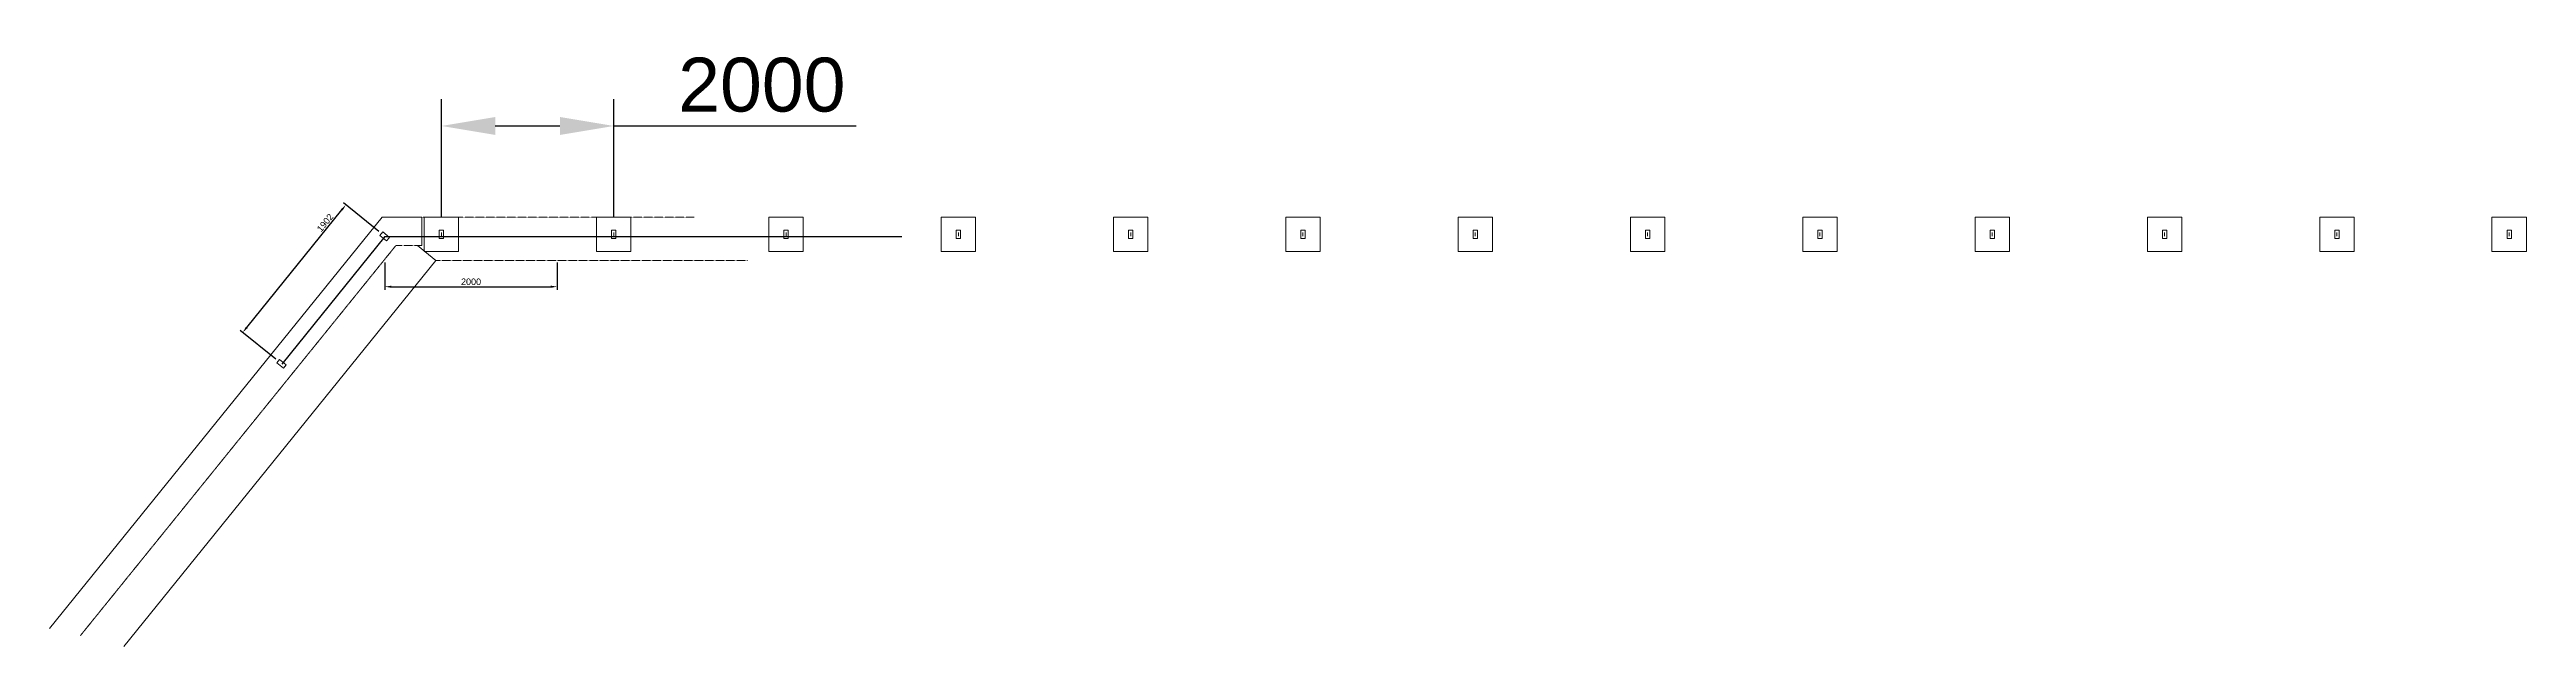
# Model space of a CAD drawing. Header units: millimetres. Extents: x -58267 to 200953, y -49295 to 43144.
# Drawn here: x -2911 to 25837, y -49238 to -42320 of the extents above; entities that cross this region are included whole.
import ezdxf

# ---------------------------------------------------------------- set-up
doc = ezdxf.new("R2010")
doc.units = ezdxf.units.MM
doc.header["$LTSCALE"] = 0.25
doc.linetypes.add('ACAD_ISO02W100', pattern=[15, 12, -3])
doc.layers.add('1-main', color=7, linetype='Continuous', lineweight=9)
doc.layers.add('2-DIMS', color=8, linetype='Continuous', lineweight=9)
doc.styles.get("Standard").update_dxf_attribs({"font": 'arial.ttf'})
doc.dimstyles.new('Annotative', dxfattribs={"dimscale": 0, "dimtxt": 2.5, "dimasz": 2.5, "dimexe": 1.25, "dimexo": 0.625, "dimtad": 1, "dimtxsty": 'Standard', "dimcen": 2.5, "dimadec": 0, "dimazin": 0, "dimtfac": 1, "dimtmove": 0, "dimatfit": 3, "dimfxl": 1, "dimarcsym": 0})
doc.dimstyles.new('Annotative in mm', dxfattribs={"dimscale": 0, "dimtxt": 2.5, "dimasz": 2.5, "dimexe": 1.25, "dimexo": 2, "dimtad": 1, "dimdec": 0, "dimdsep": 46, "dimtxsty": 'Standard', "dimcen": 2.5, "dimadec": 0, "dimazin": 0, "dimtfac": 1, "dimtdec": 0, "dimtmove": 0, "dimatfit": 3, "dimfxl": 1, "dimarcsym": 0})

# ---------------------------------------------------------------- blocks, each defined once
blk = doc.blocks.new('*D395')
at = {"layer": '2-DIMS', "color": 0, "lineweight": -2}
for p, q in [((-622, -45540), (481, -44178)), ((911, -44430), (499, -44096)), ((-286, -45908), (-698, -45574))]:
    blk.add_line(p, q, dxfattribs=at)
at = {"layer": '2-DIMS', "color": 0}
for points in [[(471, -44170), (491, -44186), (528, -44120)], [(-632, -45532), (-612, -45548), (-669, -45598)]]:
    blk.add_solid(points, dxfattribs=at)
at = {"layer": 'Defpoints', "color": 0}
for p in [(528, -44120), (981, -44486), (-216, -45965)]:
    blk.add_point(p, dxfattribs=at)
at = {"layer": '2-DIMS', "color": 0, "insert": (287, -44327), "char_height": 75, "attachment_point": 5, "rotation": 51}
blk.add_mtext('1902', dxfattribs=at)
blk = doc.blocks.new('*D398')
at = {"layer": '2-DIMS', "color": 0, "lineweight": -2, "transparency": 16777216}
for p, q in [((981, -44786), (981, -45106)), ((2981, -44786), (2981, -45106)), ((1056, -45068), (2906, -45068))]:
    blk.add_line(p, q, dxfattribs=at)
at = {"layer": '2-DIMS', "color": 0, "transparency": 16777216}
for points in [[(1056, -45056), (1056, -45081), (981, -45068)], [(2906, -45056), (2906, -45081), (2981, -45068)]]:
    blk.add_solid(points, dxfattribs=at)
at = {"layer": 'Defpoints', "color": 0, "transparency": 16777216}
for p in [(981, -44486), (2981, -44486), (2981, -45068)]:
    blk.add_point(p, dxfattribs=at)
at = {"layer": '2-DIMS', "color": 0, "transparency": 16777216, "insert": (1981, -45011), "char_height": 75, "attachment_point": 5}
blk.add_mtext('2000', dxfattribs=at)
blk = doc.blocks.new('fence-baseblock')
at = {"layer": '1-main'}
blk.add_line((0, -20), (0, 20), dxfattribs=at)
for points in [[(-200, -200), (200, -200), (200, 200), (-200, 200)], [(-25, 50), (25, 50), (25, -50), (-25, -50)]]:
    blk.add_lwpolyline(points, close=True, dxfattribs=at)
blk = doc.blocks.new('*D407')
at = {"layer": '2-DIMS', "color": 0, "lineweight": -2, "transparency": 16777216}
for p, q in [((1637, -44255), (1637, -42893)), ((3637, -44255), (3637, -42893)), ((2262, -43205), (3012, -43205)), ((3637, -43205), (6449, -43205))]:
    blk.add_line(p, q, dxfattribs=at)
at = {"layer": '2-DIMS', "color": 0, "transparency": 16777216}
for points in [[(2262, -43101), (2262, -43309), (1637, -43205)], [(3012, -43101), (3012, -43309), (3637, -43205)]]:
    blk.add_solid(points, dxfattribs=at)
at = {"layer": 'Defpoints', "color": 0, "transparency": 16777216}
for p in [(3637, -43205), (1637, -44411), (3637, -44411)]:
    blk.add_point(p, dxfattribs=at)
at = {"layer": '2-DIMS', "color": 0, "transparency": 16777216, "insert": (5356, -42730), "char_height": 625, "attachment_point": 5}
blk.add_mtext('2000', dxfattribs=at)

msp = doc.modelspace()

# ---------------------------------------------------------------- linework, layer by layer
at = {"layer": '1-main'}
for p, q in [((-2911.245, -49030.63), (950.894, -44261.285)), ((1408.296, -44261.285), (950.894, -44261.285)), ((1408.296, -44591.285), (1408.296, -44261.285)), ((-2049.392, -49237.543), (1572.611, -44764.742)), ((1358.41, -44591.285), (1572.611, -44764.742)), ((1408.296, -44591.285), (1358.41, -44591.285))]:
    msp.add_line(p, q, dxfattribs=at)
at = {"layer": '1-main', "linetype": 'ACAD_ISO02W100'}
for p, q in [((1408.296, -44261.285), (4569.686, -44261.285)), ((1572.611, -44764.742), (5191.402, -44764.742))]:
    msp.add_line(p, q, dxfattribs=at)
at = {"layer": '1-main', "lineweight": 30}
for p, q in [((980.893, -44486.427), (-216.204, -45964.719)), ((980.893, -44486.427), (2980.893, -44486.427)), ((2980.893, -44486.427), (4980.893, -44486.427)), ((4980.893, -44486.427), (6980.893, -44486.427))]:
    msp.add_line(p, q, dxfattribs=at)
at = {"layer": '1-main', "color": 8, "linetype": 'ACAD_ISO02W100'}
for p in [(-2555.73, -49115.982), (1408.296, -44591.285)]:
    msp.add_line(p, (1108.296, -44591.285), dxfattribs=at)
at = {"layer": '1-main'}
for points in [[(1033.026, -44496.878), (1001.56, -44535.735), (923.845, -44472.803), (955.311, -44433.946)], [(-164.072, -45975.17), (-195.538, -46014.027), (-273.252, -45951.095), (-241.786, -45912.238)]]:
    msp.add_lwpolyline(points, close=True, dxfattribs=at)

# ---------------------------------------------------------------- block references
for p in [(1636.894, -44461.285), (3636.894, -44461.285), (5636.894, -44461.285), (7636.894, -44461.285), (9636.894, -44461.285), (11636.894, -44461.285), (13636.894, -44461.285), (15636.894, -44461.285), (17636.894, -44461.285), (19636.894, -44461.285), (21636.894, -44461.285), (23636.894, -44461.285), (25636.894, -44461.285)]:
    msp.add_blockref('fence-baseblock', p, dxfattribs=at)

# ---------------------------------------------------------------- dimensions: what is measured, and where the dimension line sits
at = {"layer": '2-DIMS'}
dim = msp.add_linear_dim(base=(3636.894, -43205.233), p1=(1636.894, -44411.285), p2=(3636.894, -44411.285), dimstyle='Annotative', dxfattribs=at)
dim.commit()
dim.dimension.update_dxf_attribs({"geometry": '*D407', "text_midpoint": (5355.644, -42729.875)})
for base, p1, p2, angle, override, picture, middle in [((528.043, -44119.716), (-216.204, -45964.719), (980.893, -44486.427), 51, {"dimexo": 3}, '*D395', (331.241, -44362.745)), ((2980.893, -45068.324), (980.893, -44486.427), (2980.893, -44486.427), 360, {"dimexo": 10}, '*D398', (1980.893, -45068.324))]:
    dim = msp.add_linear_dim(base=base, p1=p1, p2=p2, angle=angle, dimstyle='Annotative in mm', override=override, dxfattribs=at)
    dim.commit()
    dim.dimension.update_dxf_attribs({"geometry": picture, "text_midpoint": middle, "dimtype": 161})

doc.saveas('drawing.dxf')
